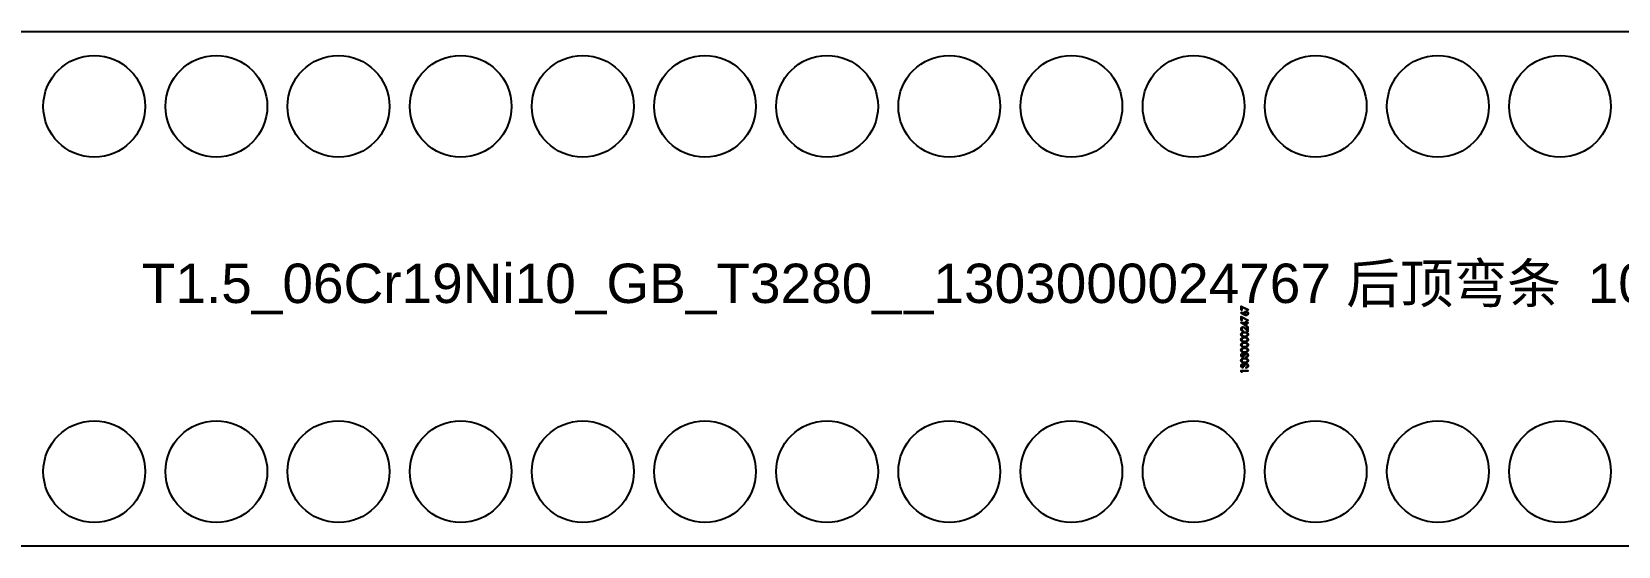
# Model space of a CAD drawing. Extents: x -16 to 22649, y -4599 to 814.
# Drawn here: x 246.6 to 714.2, y -2400.7 to -2249 of the extents above; entities that cross this region are included whole.
import ezdxf

# ---------------------------------------------------------------- set-up
doc = ezdxf.new("R2010")
doc.units = 0
doc.header["$MEASUREMENT"] = 0
doc.linetypes.add('CENTERX2', pattern=[20.32, 12.7, -2.54, 2.54, -2.54])
doc.layers.get('0').update_dxf_attribs({"linetype": 'CONTINUOUS'})
for name, color, linetype in [('1', 6, 'CENTERX2'), ('S1', 7, 'CONTINUOUS'), ('SLD-0', 7, 'CONTINUOUS')]:
    doc.layers.add(name, color=color, linetype=linetype)
doc.styles.get("Standard").update_dxf_attribs({"font": 'arial.ttf'})

# ---------------------------------------------------------------- blocks, each defined once
blk = doc.blocks.new('1303000024767_后顶弯条_1010060')
at = {"layer": '1', "color": 6, "linetype": 'CONTINUOUS', "flags": 128}
for points in [[(31.97, 23.13), (32.08, 23.27), (32.08, 23.27), (32.89, 22.74), (32.89, 22.74), (32.88, 22.84), (32.87, 22.94), (32.87, 22.94), (32.87, 23.01), (32.88, 23.06), (32.89, 23.12), (32.91, 23.17), (32.94, 23.22), (32.97, 23.27), (33, 23.32), (33.04, 23.36), (33.09, 23.41), (33.13, 23.44), (33.18, 23.47), (33.23, 23.49), (33.29, 23.51), (33.34, 23.53), (33.4, 23.53), (33.46, 23.54), (33.46, 23.54), (33.55, 23.53), (33.63, 23.52), (33.7, 23.49), (33.77, 23.46), (33.84, 23.41), (33.9, 23.36), (33.95, 23.3), (33.99, 23.23), (34.03, 23.15), (34.06, 23.08), (34.07, 23), (34.08, 22.91), (34.08, 22.91), (34.07, 22.83), (34.06, 22.75), (34.03, 22.68), (34, 22.61), (33.95, 22.54), (33.9, 22.48), (33.84, 22.43), (33.77, 22.39), (33.7, 22.35), (33.63, 22.33), (33.55, 22.31), (33.47, 22.31), (33.47, 22.31), (33.41, 22.31), (33.34, 22.32), (33.28, 22.33), (33.21, 22.36), (33.18, 22.37), (33.14, 22.38), (33.1, 22.4), (33.06, 22.42), (33.02, 22.45), (32.98, 22.47), (32.93, 22.5), (32.89, 22.53), (32.89, 22.53), (31.97, 23.13)], [(32.02, 23.87), (32.02, 25.1), (32.02, 25.1), (34.08, 24.05), (34.08, 24.05), (33.99, 23.9), (33.99, 23.9), (32.23, 24.8), (32.23, 24.8), (32.23, 23.87), (32.23, 23.87), (32.02, 23.87)], [(31.97, 20.22), (31.97, 20.26), (31.97, 20.26), (33.36, 20.26), (33.36, 20.26), (33.36, 20.49), (33.36, 20.49), (33.56, 20.49), (33.56, 20.49), (33.56, 20.26), (33.56, 20.26), (34.02, 20.26), (34.02, 20.26), (34.02, 20.08), (34.02, 20.08), (33.56, 20.08), (33.56, 20.08), (33.56, 19.13), (33.56, 19.13), (31.97, 20.22)], [(32.64, 17.85), (32.64, 17.67), (32.64, 17.67), (32.57, 17.67), (32.5, 17.68), (32.44, 17.7), (32.37, 17.72), (32.32, 17.75), (32.26, 17.78), (32.21, 17.82), (32.16, 17.86), (32.12, 17.91), (32.08, 17.96), (32.05, 18.01), (32.02, 18.07), (32, 18.13), (31.98, 18.19), (31.98, 18.25), (31.97, 18.32), (31.97, 18.32), (31.98, 18.38), (31.98, 18.45), (32, 18.51), (32.02, 18.56), (32.04, 18.62), (32.07, 18.66), (32.11, 18.71), (32.15, 18.76), (32.2, 18.79), (32.24, 18.83), (32.29, 18.86), (32.34, 18.88), (32.4, 18.9), (32.45, 18.91), (32.51, 18.92), (32.57, 18.92), (32.57, 18.92), (32.65, 18.92), (32.73, 18.9), (32.81, 18.88), (32.88, 18.84), (32.92, 18.82), (32.97, 18.79), (33.01, 18.76), (33.06, 18.72), (33.11, 18.67), (33.17, 18.63), (33.22, 18.57), (33.29, 18.52), (33.29, 18.52), (33.82, 18.02), (33.82, 18.02), (33.82, 18.95), (33.82, 18.95), (34.02, 18.95), (34.02, 18.95), (34.02, 17.59), (34.02, 17.59), (33.2, 18.36), (33.2, 18.36), (33.14, 18.42), (33.08, 18.47), (33.03, 18.52), (32.98, 18.56), (32.94, 18.59), (32.9, 18.63), (32.87, 18.65), (32.83, 18.67), (32.77, 18.7), (32.71, 18.73), (32.65, 18.74), (32.58, 18.74), (32.58, 18.74), (32.54, 18.74), (32.5, 18.73), (32.47, 18.73), (32.43, 18.71), (32.39, 18.69), (32.36, 18.67), (32.33, 18.65), (32.3, 18.62), (32.27, 18.58), (32.25, 18.55), (32.23, 18.51), (32.21, 18.48), (32.2, 18.44), (32.19, 18.4), (32.18, 18.35), (32.18, 18.31), (32.18, 18.31), (32.18, 18.26), (32.19, 18.22), (32.2, 18.17), (32.21, 18.13), (32.23, 18.09), (32.25, 18.06), (32.27, 18.02), (32.3, 17.99), (32.33, 17.96), (32.37, 17.93), (32.4, 17.91), (32.45, 17.89), (32.49, 17.87), (32.54, 17.86), (32.59, 17.85), (32.64, 17.85)], [(32.02, 20.79), (32.02, 22.02), (32.02, 22.02), (34.08, 20.97), (34.08, 20.97), (33.99, 20.82), (33.99, 20.82), (32.23, 21.72), (32.23, 21.72), (32.23, 20.79), (32.23, 20.79), (32.02, 20.79)], [(33.36, 20.08), (32.49, 20.08), (32.49, 20.08), (33.36, 19.48), (33.36, 19.48), (33.36, 20.08)], [(33.08, 22.91), (33.08, 22.86), (33.08, 22.82), (33.09, 22.78), (33.1, 22.74), (33.12, 22.7), (33.14, 22.67), (33.16, 22.63), (33.19, 22.6), (33.22, 22.58), (33.25, 22.55), (33.29, 22.53), (33.32, 22.52), (33.36, 22.5), (33.39, 22.49), (33.43, 22.49), (33.47, 22.49), (33.47, 22.49), (33.51, 22.49), (33.55, 22.49), (33.59, 22.5), (33.63, 22.52), (33.66, 22.54), (33.69, 22.56), (33.72, 22.58), (33.75, 22.61), (33.78, 22.65), (33.81, 22.68), (33.83, 22.72), (33.84, 22.75), (33.85, 22.79), (33.86, 22.84), (33.87, 22.88), (33.87, 22.92), (33.87, 22.92), (33.87, 22.97), (33.86, 23.01), (33.85, 23.05), (33.84, 23.09), (33.83, 23.13), (33.81, 23.16), (33.78, 23.2), (33.75, 23.23), (33.72, 23.26), (33.69, 23.29), (33.66, 23.31), (33.63, 23.33), (33.59, 23.34), (33.55, 23.35), (33.51, 23.36), (33.47, 23.36), (33.47, 23.36), (33.43, 23.36), (33.39, 23.35), (33.36, 23.34), (33.32, 23.33), (33.29, 23.31), (33.25, 23.28), (33.22, 23.26), (33.19, 23.23), (33.16, 23.19), (33.14, 23.16), (33.12, 23.12), (33.1, 23.08), (33.09, 23.04), (33.08, 23), (33.08, 22.95), (33.08, 22.91)], [(33.03, 16.05), (32.93, 16.05), (32.84, 16.06), (32.75, 16.06), (32.67, 16.07), (32.6, 16.08), (32.53, 16.1), (32.47, 16.12), (32.41, 16.13), (32.36, 16.16), (32.31, 16.18), (32.27, 16.21), (32.22, 16.24), (32.18, 16.27), (32.15, 16.3), (32.11, 16.34), (32.09, 16.37), (32.06, 16.41), (32.04, 16.45), (32.02, 16.49), (32, 16.54), (31.99, 16.58), (31.98, 16.63), (31.97, 16.67), (31.97, 16.72), (31.97, 16.72), (31.97, 16.77), (31.98, 16.81), (31.99, 16.86), (32, 16.9), (32.02, 16.95), (32.04, 16.99), (32.06, 17.03), (32.09, 17.07), (32.12, 17.11), (32.15, 17.14), (32.19, 17.18), (32.23, 17.21), (32.27, 17.24), (32.32, 17.27), (32.37, 17.29), (32.42, 17.32), (32.48, 17.34), (32.54, 17.36), (32.61, 17.37), (32.69, 17.39), (32.76, 17.4), (32.85, 17.4), (32.93, 17.41), (33.03, 17.41), (33.03, 17.41), (33.12, 17.41), (33.2, 17.4), (33.29, 17.4), (33.36, 17.39), (33.44, 17.37), (33.5, 17.36), (33.57, 17.34), (33.63, 17.32), (33.68, 17.3), (33.73, 17.27), (33.78, 17.24), (33.82, 17.21), (33.86, 17.18), (33.9, 17.15), (33.93, 17.11), (33.96, 17.07), (33.99, 17.03), (34.01, 16.99), (34.03, 16.95), (34.05, 16.9), (34.06, 16.86), (34.07, 16.81), (34.07, 16.77), (34.08, 16.72), (34.08, 16.72), (34.07, 16.67), (34.07, 16.63), (34.06, 16.58), (34.05, 16.54), (34.03, 16.5), (34.01, 16.45), (33.99, 16.41), (33.97, 16.38), (33.94, 16.34), (33.9, 16.3), (33.87, 16.27), (33.83, 16.24), (33.79, 16.21), (33.74, 16.18), (33.69, 16.16), (33.64, 16.14), (33.58, 16.12), (33.52, 16.1), (33.45, 16.08), (33.37, 16.07), (33.3, 16.06), (33.21, 16.06), (33.12, 16.05), (33.03, 16.05)], [(33.03, 14.51), (32.93, 14.51), (32.84, 14.52), (32.75, 14.52), (32.67, 14.53), (32.6, 14.54), (32.53, 14.56), (32.47, 14.58), (32.41, 14.6), (32.36, 14.62), (32.31, 14.64), (32.27, 14.67), (32.22, 14.7), (32.18, 14.73), (32.15, 14.76), (32.11, 14.8), (32.09, 14.84), (32.06, 14.87), (32.04, 14.91), (32.02, 14.96), (32, 15), (31.99, 15.04), (31.98, 15.09), (31.97, 15.13), (31.97, 15.18), (31.97, 15.18), (31.97, 15.23), (31.98, 15.28), (31.99, 15.32), (32, 15.36), (32.02, 15.41), (32.04, 15.45), (32.06, 15.49), (32.09, 15.53), (32.12, 15.57), (32.15, 15.61), (32.19, 15.64), (32.23, 15.67), (32.27, 15.7), (32.32, 15.73), (32.37, 15.76), (32.42, 15.78), (32.48, 15.8), (32.54, 15.82), (32.61, 15.84), (32.69, 15.85), (32.76, 15.86), (32.85, 15.87), (32.93, 15.87), (33.03, 15.87), (33.03, 15.87), (33.12, 15.87), (33.2, 15.87), (33.29, 15.86), (33.36, 15.85), (33.44, 15.84), (33.5, 15.82), (33.57, 15.8), (33.63, 15.78), (33.68, 15.76), (33.73, 15.73), (33.78, 15.7), (33.82, 15.67), (33.86, 15.64), (33.9, 15.61), (33.93, 15.57), (33.96, 15.53), (33.99, 15.49), (34.01, 15.45), (34.03, 15.41), (34.05, 15.37), (34.06, 15.32), (34.07, 15.28), (34.07, 15.23), (34.08, 15.18), (34.08, 15.18), (34.07, 15.13), (34.07, 15.09), (34.06, 15.04), (34.05, 15), (34.03, 14.96), (34.01, 14.92), (33.99, 14.88), (33.97, 14.84), (33.94, 14.8), (33.9, 14.76), (33.87, 14.73), (33.83, 14.7), (33.79, 14.67), (33.74, 14.64), (33.69, 14.62), (33.64, 14.6), (33.58, 14.58), (33.52, 14.56), (33.45, 14.55), (33.37, 14.53), (33.3, 14.52), (33.21, 14.52), (33.12, 14.51), (33.03, 14.51)], [(33.03, 12.97), (32.93, 12.97), (32.84, 12.98), (32.75, 12.99), (32.67, 12.99), (32.6, 13.01), (32.53, 13.02), (32.47, 13.04), (32.41, 13.06), (32.36, 13.08), (32.31, 13.1), (32.27, 13.13), (32.22, 13.16), (32.18, 13.19), (32.15, 13.22), (32.11, 13.26), (32.09, 13.3), (32.06, 13.34), (32.04, 13.38), (32.02, 13.42), (32, 13.46), (31.99, 13.5), (31.98, 13.55), (31.97, 13.59), (31.97, 13.64), (31.97, 13.64), (31.97, 13.69), (31.98, 13.74), (31.99, 13.78), (32, 13.83), (32.02, 13.87), (32.04, 13.91), (32.06, 13.95), (32.09, 13.99), (32.12, 14.03), (32.15, 14.07), (32.19, 14.1), (32.23, 14.13), (32.27, 14.16), (32.32, 14.19), (32.37, 14.22), (32.42, 14.24), (32.48, 14.26), (32.54, 14.28), (32.61, 14.3), (32.69, 14.31), (32.76, 14.32), (32.85, 14.33), (32.93, 14.33), (33.03, 14.33), (33.03, 14.33), (33.12, 14.33), (33.2, 14.33), (33.29, 14.32), (33.36, 14.31), (33.44, 14.3), (33.5, 14.28), (33.57, 14.26), (33.63, 14.24), (33.68, 14.22), (33.73, 14.19), (33.78, 14.17), (33.82, 14.14), (33.86, 14.1), (33.9, 14.07), (33.93, 14.03), (33.96, 13.99), (33.99, 13.95), (34.01, 13.91), (34.03, 13.87), (34.05, 13.83), (34.06, 13.78), (34.07, 13.74), (34.07, 13.69), (34.08, 13.64), (34.08, 13.64), (34.07, 13.59), (34.07, 13.55), (34.06, 13.5), (34.05, 13.46), (34.03, 13.42), (34.01, 13.38), (33.99, 13.34), (33.97, 13.3), (33.94, 13.26), (33.9, 13.23), (33.87, 13.19), (33.83, 13.16), (33.79, 13.13), (33.74, 13.11), (33.69, 13.08), (33.64, 13.06), (33.58, 13.04), (33.52, 13.02), (33.45, 13.01), (33.37, 13), (33.3, 12.99), (33.21, 12.98), (33.12, 12.97), (33.03, 12.97)], [(33.02, 16.23), (33.1, 16.23), (33.18, 16.23), (33.25, 16.24), (33.32, 16.25), (33.38, 16.25), (33.43, 16.26), (33.48, 16.28), (33.53, 16.29), (33.57, 16.31), (33.61, 16.33), (33.64, 16.35), (33.67, 16.37), (33.71, 16.39), (33.73, 16.42), (33.76, 16.44), (33.78, 16.47), (33.82, 16.53), (33.85, 16.6), (33.87, 16.66), (33.87, 16.73), (33.87, 16.73), (33.87, 16.79), (33.85, 16.86), (33.82, 16.92), (33.78, 16.98), (33.76, 17.01), (33.74, 17.03), (33.71, 17.06), (33.68, 17.08), (33.64, 17.1), (33.61, 17.12), (33.57, 17.14), (33.53, 17.15), (33.53, 17.15), (33.47, 17.17), (33.42, 17.19), (33.36, 17.2), (33.3, 17.21), (33.23, 17.22), (33.17, 17.23), (33.1, 17.23), (33.02, 17.23), (33.02, 17.23), (32.95, 17.23), (32.88, 17.23), (32.82, 17.22), (32.76, 17.21), (32.7, 17.2), (32.64, 17.19), (32.59, 17.18), (32.54, 17.16), (32.5, 17.14), (32.45, 17.13), (32.41, 17.1), (32.38, 17.08), (32.35, 17.06), (32.32, 17.03), (32.29, 17.01), (32.27, 16.98), (32.23, 16.92), (32.2, 16.85), (32.18, 16.79), (32.18, 16.73), (32.18, 16.73), (32.18, 16.66), (32.2, 16.59), (32.23, 16.53), (32.27, 16.47), (32.29, 16.44), (32.31, 16.42), (32.34, 16.39), (32.37, 16.37), (32.41, 16.35), (32.44, 16.33), (32.48, 16.31), (32.52, 16.29), (32.57, 16.28), (32.62, 16.26), (32.67, 16.25), (32.73, 16.25), (32.8, 16.24), (32.87, 16.23), (32.94, 16.23), (33.02, 16.23)], [(33.02, 14.69), (33.1, 14.69), (33.18, 14.7), (33.25, 14.7), (33.32, 14.71), (33.38, 14.72), (33.43, 14.73), (33.48, 14.74), (33.53, 14.75), (33.57, 14.77), (33.61, 14.79), (33.64, 14.81), (33.67, 14.83), (33.71, 14.85), (33.73, 14.88), (33.76, 14.9), (33.78, 14.93), (33.82, 14.99), (33.85, 15.06), (33.87, 15.12), (33.87, 15.19), (33.87, 15.19), (33.87, 15.25), (33.85, 15.32), (33.82, 15.38), (33.78, 15.44), (33.76, 15.47), (33.74, 15.49), (33.71, 15.52), (33.68, 15.54), (33.64, 15.56), (33.61, 15.58), (33.57, 15.6), (33.53, 15.62), (33.53, 15.62), (33.47, 15.63), (33.42, 15.65), (33.36, 15.66), (33.3, 15.67), (33.23, 15.68), (33.17, 15.69), (33.1, 15.69), (33.02, 15.69), (33.02, 15.69), (32.95, 15.69), (32.88, 15.69), (32.82, 15.68), (32.76, 15.67), (32.7, 15.66), (32.64, 15.65), (32.59, 15.64), (32.54, 15.62), (32.5, 15.61), (32.45, 15.59), (32.41, 15.57), (32.38, 15.54), (32.35, 15.52), (32.32, 15.49), (32.29, 15.47), (32.27, 15.44), (32.23, 15.38), (32.2, 15.32), (32.18, 15.25), (32.18, 15.19), (32.18, 15.19), (32.18, 15.12), (32.2, 15.06), (32.23, 14.99), (32.27, 14.93), (32.29, 14.9), (32.31, 14.88), (32.34, 14.85), (32.37, 14.83), (32.41, 14.81), (32.44, 14.79), (32.48, 14.77), (32.52, 14.75), (32.57, 14.74), (32.62, 14.73), (32.67, 14.72), (32.73, 14.71), (32.8, 14.7), (32.87, 14.7), (32.94, 14.69), (33.02, 14.69)], [(33.02, 13.15), (33.1, 13.15), (33.18, 13.16), (33.25, 13.16), (33.32, 13.17), (33.38, 13.18), (33.43, 13.19), (33.48, 13.2), (33.53, 13.21), (33.57, 13.23), (33.61, 13.25), (33.64, 13.27), (33.67, 13.29), (33.71, 13.31), (33.73, 13.34), (33.76, 13.37), (33.78, 13.39), (33.82, 13.46), (33.85, 13.52), (33.87, 13.58), (33.87, 13.65), (33.87, 13.65), (33.87, 13.71), (33.85, 13.78), (33.82, 13.84), (33.78, 13.9), (33.76, 13.93), (33.74, 13.95), (33.71, 13.98), (33.68, 14), (33.64, 14.02), (33.61, 14.04), (33.57, 14.06), (33.53, 14.08), (33.53, 14.08), (33.47, 14.09), (33.42, 14.11), (33.36, 14.12), (33.3, 14.13), (33.23, 14.14), (33.17, 14.15), (33.1, 14.15), (33.02, 14.15), (33.02, 14.15), (32.95, 14.15), (32.88, 14.15), (32.82, 14.14), (32.76, 14.14), (32.7, 14.13), (32.64, 14.12), (32.59, 14.1), (32.54, 14.09), (32.5, 14.07), (32.45, 14.05), (32.41, 14.03), (32.38, 14.01), (32.35, 13.98), (32.32, 13.96), (32.29, 13.93), (32.27, 13.9), (32.23, 13.84), (32.2, 13.78), (32.18, 13.71), (32.18, 13.65), (32.18, 13.65), (32.18, 13.58), (32.2, 13.52), (32.23, 13.46), (32.27, 13.39), (32.29, 13.37), (32.31, 13.34), (32.34, 13.31), (32.37, 13.29), (32.41, 13.27), (32.44, 13.25), (32.48, 13.23), (32.52, 13.21), (32.57, 13.2), (32.62, 13.19), (32.67, 13.18), (32.73, 13.17), (32.8, 13.16), (32.87, 13.16), (32.94, 13.15), (33.02, 13.15)], [(33.03, 11.44), (32.93, 11.44), (32.84, 11.44), (32.75, 11.45), (32.67, 11.46), (32.6, 11.47), (32.53, 11.48), (32.47, 11.5), (32.41, 11.52), (32.36, 11.54), (32.31, 11.57), (32.27, 11.59), (32.22, 11.62), (32.18, 11.65), (32.15, 11.69), (32.11, 11.72), (32.09, 11.76), (32.06, 11.8), (32.04, 11.84), (32.02, 11.88), (32, 11.92), (31.99, 11.97), (31.98, 12.01), (31.97, 12.06), (31.97, 12.1), (31.97, 12.1), (31.97, 12.15), (31.98, 12.2), (31.99, 12.24), (32, 12.29), (32.02, 12.33), (32.04, 12.37), (32.06, 12.41), (32.09, 12.45), (32.12, 12.49), (32.15, 12.53), (32.19, 12.56), (32.23, 12.59), (32.27, 12.62), (32.32, 12.65), (32.37, 12.68), (32.42, 12.7), (32.48, 12.72), (32.54, 12.74), (32.61, 12.76), (32.69, 12.77), (32.76, 12.78), (32.85, 12.79), (32.93, 12.79), (33.03, 12.79), (33.03, 12.79), (33.12, 12.79), (33.2, 12.79), (33.29, 12.78), (33.36, 12.77), (33.44, 12.76), (33.5, 12.74), (33.57, 12.73), (33.63, 12.7), (33.68, 12.68), (33.73, 12.65), (33.78, 12.63), (33.82, 12.6), (33.86, 12.56), (33.9, 12.53), (33.93, 12.49), (33.96, 12.46), (33.99, 12.42), (34.01, 12.37), (34.03, 12.33), (34.05, 12.29), (34.06, 12.24), (34.07, 12.2), (34.07, 12.15), (34.08, 12.1), (34.08, 12.1), (34.07, 12.06), (34.07, 12.01), (34.06, 11.97), (34.05, 11.92), (34.03, 11.88), (34.01, 11.84), (33.99, 11.8), (33.97, 11.76), (33.94, 11.72), (33.9, 11.69), (33.87, 11.65), (33.83, 11.62), (33.79, 11.59), (33.74, 11.57), (33.69, 11.54), (33.64, 11.52), (33.58, 11.5), (33.52, 11.48), (33.45, 11.47), (33.37, 11.46), (33.3, 11.45), (33.21, 11.44), (33.12, 11.44), (33.03, 11.44)], [(32.49, 10.15), (32.49, 9.97), (32.49, 9.97), (32.43, 9.99), (32.37, 10.01), (32.32, 10.03), (32.27, 10.06), (32.22, 10.08), (32.18, 10.12), (32.14, 10.15), (32.11, 10.19), (32.08, 10.23), (32.05, 10.27), (32.03, 10.32), (32.01, 10.36), (31.99, 10.41), (31.98, 10.46), (31.98, 10.52), (31.97, 10.57), (31.97, 10.57), (31.98, 10.65), (31.99, 10.72), (32.01, 10.79), (32.04, 10.86), (32.08, 10.93), (32.13, 10.99), (32.18, 11.04), (32.24, 11.08), (32.3, 11.11), (32.36, 11.13), (32.43, 11.15), (32.49, 11.15), (32.49, 11.15), (32.56, 11.15), (32.62, 11.14), (32.67, 11.12), (32.73, 11.09), (32.78, 11.06), (32.82, 11.02), (32.86, 10.97), (32.9, 10.92), (32.9, 10.92), (32.94, 10.98), (32.98, 11.04), (33.02, 11.09), (33.08, 11.14), (33.08, 11.14), (33.12, 11.16), (33.16, 11.19), (33.2, 11.21), (33.24, 11.23), (33.29, 11.24), (33.33, 11.25), (33.38, 11.25), (33.43, 11.26), (33.43, 11.26), (33.51, 11.25), (33.6, 11.23), (33.68, 11.2), (33.75, 11.16), (33.83, 11.11), (33.89, 11.06), (33.95, 10.99), (33.99, 10.92), (34.03, 10.83), (34.05, 10.75), (34.07, 10.66), (34.08, 10.56), (34.08, 10.56), (34.07, 10.5), (34.07, 10.44), (34.05, 10.38), (34.04, 10.32), (34.02, 10.27), (33.99, 10.22), (33.96, 10.17), (33.93, 10.13), (33.89, 10.08), (33.84, 10.05), (33.79, 10.01), (33.74, 9.98), (33.68, 9.95), (33.62, 9.93), (33.56, 9.91), (33.49, 9.9), (33.49, 9.9), (33.49, 10.08), (33.49, 10.08), (33.53, 10.09), (33.58, 10.11), (33.61, 10.12), (33.65, 10.14), (33.68, 10.16), (33.71, 10.18), (33.74, 10.21), (33.76, 10.23), (33.76, 10.23), (33.79, 10.27), (33.81, 10.3), (33.83, 10.34), (33.84, 10.38), (33.86, 10.42), (33.86, 10.47), (33.87, 10.52), (33.87, 10.57), (33.87, 10.57), (33.87, 10.62), (33.86, 10.68), (33.85, 10.73), (33.84, 10.77), (33.82, 10.82), (33.8, 10.86), (33.77, 10.9), (33.74, 10.94), (33.71, 10.97), (33.68, 11), (33.64, 11.02), (33.61, 11.04), (33.57, 11.06), (33.53, 11.07), (33.49, 11.07), (33.45, 11.08), (33.45, 11.08), (33.39, 11.07), (33.34, 11.06), (33.29, 11.04), (33.24, 11.01), (33.19, 10.97), (33.15, 10.93), (33.11, 10.88), (33.09, 10.82), (33.07, 10.79), (33.06, 10.75), (33.05, 10.72), (33.05, 10.67), (33.04, 10.63), (33.03, 10.57), (33.03, 10.52), (33.02, 10.46), (33.02, 10.46), (32.82, 10.46), (32.82, 10.46), (32.82, 10.53), (32.81, 10.61), (32.79, 10.67), (32.77, 10.74), (32.75, 10.79), (32.72, 10.84), (32.69, 10.88), (32.65, 10.92), (32.61, 10.94), (32.58, 10.96), (32.53, 10.97), (32.49, 10.97), (32.49, 10.97), (32.46, 10.97), (32.43, 10.97), (32.4, 10.96), (32.37, 10.95), (32.35, 10.93), (32.32, 10.91), (32.3, 10.89), (32.27, 10.86), (32.25, 10.83), (32.23, 10.8), (32.21, 10.77), (32.2, 10.73), (32.19, 10.69), (32.18, 10.65), (32.18, 10.61), (32.18, 10.57), (32.18, 10.57), (32.18, 10.5), (32.2, 10.44), (32.22, 10.38), (32.25, 10.33), (32.27, 10.3), (32.29, 10.28), (32.31, 10.25), (32.34, 10.23), (32.37, 10.21), (32.41, 10.19), (32.45, 10.17), (32.49, 10.15)], [(33.03, 8.36), (32.93, 8.36), (32.84, 8.36), (32.75, 8.37), (32.67, 8.38), (32.6, 8.39), (32.53, 8.41), (32.47, 8.42), (32.41, 8.44), (32.36, 8.46), (32.31, 8.49), (32.27, 8.52), (32.22, 8.54), (32.18, 8.58), (32.15, 8.61), (32.11, 8.64), (32.09, 8.68), (32.06, 8.72), (32.04, 8.76), (32.02, 8.8), (32, 8.85), (31.99, 8.89), (31.98, 8.93), (31.97, 8.98), (31.97, 9.03), (31.97, 9.03), (31.97, 9.07), (31.98, 9.12), (31.99, 9.17), (32, 9.21), (32.02, 9.25), (32.04, 9.3), (32.06, 9.34), (32.09, 9.38), (32.12, 9.42), (32.15, 9.45), (32.19, 9.49), (32.23, 9.52), (32.27, 9.55), (32.32, 9.58), (32.37, 9.6), (32.42, 9.63), (32.48, 9.65), (32.54, 9.67), (32.61, 9.68), (32.69, 9.69), (32.76, 9.7), (32.85, 9.71), (32.93, 9.72), (33.03, 9.72), (33.03, 9.72), (33.12, 9.72), (33.2, 9.71), (33.29, 9.7), (33.36, 9.69), (33.44, 9.68), (33.5, 9.67), (33.57, 9.65), (33.63, 9.63), (33.68, 9.6), (33.73, 9.58), (33.78, 9.55), (33.82, 9.52), (33.86, 9.49), (33.9, 9.45), (33.93, 9.42), (33.96, 9.38), (33.99, 9.34), (34.01, 9.3), (34.03, 9.25), (34.05, 9.21), (34.06, 9.17), (34.07, 9.12), (34.07, 9.07), (34.08, 9.03), (34.08, 9.03), (34.07, 8.98), (34.07, 8.93), (34.06, 8.89), (34.05, 8.85), (34.03, 8.8), (34.01, 8.76), (33.99, 8.72), (33.97, 8.68), (33.94, 8.65), (33.9, 8.61), (33.87, 8.58), (33.83, 8.55), (33.79, 8.52), (33.74, 8.49), (33.69, 8.47), (33.64, 8.44), (33.58, 8.42), (33.52, 8.41), (33.45, 8.39), (33.37, 8.38), (33.3, 8.37), (33.21, 8.36), (33.12, 8.36), (33.03, 8.36)], [(33.02, 11.61), (33.1, 11.62), (33.18, 11.62), (33.25, 11.62), (33.32, 11.63), (33.38, 11.64), (33.43, 11.65), (33.48, 11.66), (33.53, 11.68), (33.57, 11.69), (33.61, 11.71), (33.64, 11.73), (33.67, 11.75), (33.71, 11.78), (33.73, 11.8), (33.76, 11.83), (33.78, 11.86), (33.82, 11.92), (33.85, 11.98), (33.87, 12.04), (33.87, 12.11), (33.87, 12.11), (33.87, 12.18), (33.85, 12.24), (33.82, 12.3), (33.78, 12.36), (33.76, 12.39), (33.74, 12.42), (33.71, 12.44), (33.68, 12.46), (33.64, 12.49), (33.61, 12.51), (33.57, 12.52), (33.53, 12.54), (33.53, 12.54), (33.47, 12.56), (33.42, 12.57), (33.36, 12.58), (33.3, 12.6), (33.23, 12.6), (33.17, 12.61), (33.1, 12.61), (33.02, 12.61), (33.02, 12.61), (32.95, 12.61), (32.88, 12.61), (32.82, 12.6), (32.76, 12.6), (32.7, 12.59), (32.64, 12.58), (32.59, 12.56), (32.54, 12.55), (32.5, 12.53), (32.45, 12.51), (32.41, 12.49), (32.38, 12.47), (32.35, 12.44), (32.32, 12.42), (32.29, 12.39), (32.27, 12.36), (32.23, 12.3), (32.2, 12.24), (32.18, 12.17), (32.18, 12.11), (32.18, 12.11), (32.18, 12.04), (32.2, 11.98), (32.23, 11.92), (32.27, 11.86), (32.29, 11.83), (32.31, 11.8), (32.34, 11.78), (32.37, 11.75), (32.41, 11.73), (32.44, 11.71), (32.48, 11.69), (32.52, 11.68), (32.57, 11.66), (32.62, 11.65), (32.67, 11.64), (32.73, 11.63), (32.8, 11.62), (32.87, 11.62), (32.94, 11.62), (33.02, 11.61)], [(33.02, 8.54), (33.1, 8.54), (33.18, 8.54), (33.25, 8.55), (33.32, 8.55), (33.38, 8.56), (33.43, 8.57), (33.48, 8.58), (33.53, 8.6), (33.57, 8.62), (33.61, 8.63), (33.64, 8.65), (33.67, 8.67), (33.71, 8.7), (33.73, 8.72), (33.76, 8.75), (33.78, 8.78), (33.82, 8.84), (33.85, 8.9), (33.87, 8.97), (33.87, 9.03), (33.87, 9.03), (33.87, 9.1), (33.85, 9.16), (33.82, 9.22), (33.78, 9.28), (33.76, 9.31), (33.74, 9.34), (33.71, 9.36), (33.68, 9.39), (33.64, 9.41), (33.61, 9.43), (33.57, 9.45), (33.53, 9.46), (33.53, 9.46), (33.47, 9.48), (33.42, 9.5), (33.36, 9.51), (33.3, 9.52), (33.23, 9.53), (33.17, 9.53), (33.1, 9.54), (33.02, 9.54), (33.02, 9.54), (32.95, 9.54), (32.88, 9.53), (32.82, 9.53), (32.76, 9.52), (32.7, 9.51), (32.64, 9.5), (32.59, 9.49), (32.54, 9.47), (32.5, 9.45), (32.45, 9.43), (32.41, 9.41), (32.38, 9.39), (32.35, 9.37), (32.32, 9.34), (32.29, 9.31), (32.27, 9.28), (32.23, 9.22), (32.2, 9.16), (32.18, 9.1), (32.18, 9.03), (32.18, 9.03), (32.18, 8.97), (32.2, 8.9), (32.23, 8.84), (32.27, 8.78), (32.29, 8.75), (32.31, 8.72), (32.34, 8.7), (32.37, 8.68), (32.41, 8.65), (32.44, 8.63), (32.48, 8.62), (32.52, 8.6), (32.57, 8.58), (32.62, 8.57), (32.67, 8.56), (32.73, 8.55), (32.8, 8.55), (32.87, 8.54), (32.94, 8.54), (33.02, 8.54)], [(32.49, 7.08), (32.49, 6.9), (32.49, 6.9), (32.43, 6.91), (32.37, 6.93), (32.32, 6.95), (32.27, 6.98), (32.22, 7.01), (32.18, 7.04), (32.14, 7.07), (32.11, 7.11), (32.08, 7.15), (32.05, 7.2), (32.03, 7.24), (32.01, 7.29), (31.99, 7.34), (31.98, 7.39), (31.98, 7.44), (31.97, 7.49), (31.97, 7.49), (31.98, 7.57), (31.99, 7.65), (32.01, 7.72), (32.04, 7.79), (32.08, 7.85), (32.13, 7.91), (32.18, 7.96), (32.24, 8), (32.3, 8.03), (32.36, 8.06), (32.43, 8.07), (32.49, 8.08), (32.49, 8.08), (32.56, 8.07), (32.62, 8.06), (32.67, 8.04), (32.73, 8.02), (32.78, 7.98), (32.82, 7.94), (32.86, 7.9), (32.9, 7.84), (32.9, 7.84), (32.94, 7.91), (32.98, 7.96), (33.02, 8.01), (33.08, 8.06), (33.08, 8.06), (33.12, 8.09), (33.16, 8.11), (33.2, 8.13), (33.24, 8.15), (33.29, 8.16), (33.33, 8.17), (33.38, 8.18), (33.43, 8.18), (33.43, 8.18), (33.51, 8.17), (33.6, 8.16), (33.68, 8.13), (33.75, 8.09), (33.83, 8.04), (33.89, 7.98), (33.95, 7.91), (33.99, 7.84), (34.03, 7.76), (34.05, 7.67), (34.07, 7.58), (34.08, 7.49), (34.08, 7.49), (34.07, 7.42), (34.07, 7.36), (34.05, 7.3), (34.04, 7.25), (34.02, 7.19), (33.99, 7.14), (33.96, 7.09), (33.93, 7.05), (33.89, 7.01), (33.84, 6.97), (33.79, 6.93), (33.74, 6.9), (33.68, 6.88), (33.62, 6.85), (33.56, 6.83), (33.49, 6.82), (33.49, 6.82), (33.49, 7), (33.49, 7), (33.53, 7.01), (33.58, 7.03), (33.61, 7.05), (33.65, 7.07), (33.68, 7.09), (33.71, 7.11), (33.74, 7.13), (33.76, 7.16), (33.76, 7.16), (33.79, 7.19), (33.81, 7.23), (33.83, 7.26), (33.84, 7.3), (33.86, 7.35), (33.86, 7.39), (33.87, 7.44), (33.87, 7.49), (33.87, 7.49), (33.87, 7.55), (33.86, 7.6), (33.85, 7.65), (33.84, 7.7), (33.82, 7.74), (33.8, 7.78), (33.77, 7.82), (33.74, 7.86), (33.71, 7.89), (33.68, 7.92), (33.64, 7.94), (33.61, 7.96), (33.57, 7.98), (33.53, 7.99), (33.49, 8), (33.45, 8), (33.45, 8), (33.39, 7.99), (33.34, 7.98), (33.29, 7.96), (33.24, 7.93), (33.19, 7.89), (33.15, 7.85), (33.11, 7.8), (33.09, 7.74), (33.07, 7.71), (33.06, 7.68), (33.05, 7.64), (33.05, 7.6), (33.04, 7.55), (33.03, 7.5), (33.03, 7.44), (33.02, 7.38), (33.02, 7.38), (32.82, 7.38), (32.82, 7.38), (32.82, 7.46), (32.81, 7.53), (32.79, 7.6), (32.77, 7.66), (32.75, 7.72), (32.72, 7.77), (32.69, 7.81), (32.65, 7.84), (32.61, 7.86), (32.58, 7.88), (32.53, 7.89), (32.49, 7.9), (32.49, 7.9), (32.46, 7.89), (32.43, 7.89), (32.4, 7.88), (32.37, 7.87), (32.35, 7.85), (32.32, 7.83), (32.3, 7.81), (32.27, 7.78), (32.25, 7.75), (32.23, 7.72), (32.21, 7.69), (32.2, 7.65), (32.19, 7.62), (32.18, 7.58), (32.18, 7.54), (32.18, 7.49), (32.18, 7.49), (32.18, 7.43), (32.2, 7.36), (32.22, 7.3), (32.25, 7.25), (32.27, 7.22), (32.29, 7.2), (32.31, 7.18), (32.34, 7.16), (32.37, 7.13), (32.41, 7.11), (32.45, 7.09), (32.49, 7.08)], [(32.02, 5.71), (32.02, 6.08), (32.02, 6.08), (34.02, 6.08), (34.02, 6.08), (34.02, 5.9), (34.02, 5.9), (32.23, 5.9), (32.23, 5.9), (32.23, 5.59), (32.23, 5.59), (32.02, 5.71)]]:
    blk.add_lwpolyline(points, dxfattribs=at)
at = {"layer": 'SLD-0', "linetype": 'CONTINUOUS'}
for p, q in [((565, 105.96), (-565, 105.96)), ((565, -45.73), (-565, -45.73))]:
    blk.add_line(p, q, dxfattribs=at)
for centre in [(-306, 83.96), (-270, 83.96), (-234, 83.96), (-198, 83.96), (-162, 83.96), (-126, 83.96), (-90, 83.96), (-54, 83.96), (-18, 83.96), (18, 83.96), (54, 83.96), (90, 83.96), (126, 83.96), (-306, -23.73), (-270, -23.73), (-234, -23.73), (-198, -23.73), (-162, -23.73), (-126, -23.73), (-90, -23.73), (-54, -23.73), (-18, -23.73), (18, -23.73), (54, -23.73), (90, -23.73), (126, -23.73)]:
    blk.add_circle(centre, 15, dxfattribs=at)
at = {"layer": 'S1', "color": 3, "insert": (0, 30.11), "char_height": 11.6, "attachment_point": 5}
blk.add_mtext('T1.5_06Cr19Ni10_GB_T3280__1303000024767 {\\fSimSun|b0|i0|c134|p2;后顶弯条 }101006002302  {\\fSimSun|b0|i0|c134|p2;共}1{\\fSimSun|b0|i0|c134|p2;件}', dxfattribs=at)

msp = doc.modelspace()

# ---------------------------------------------------------------- block references
msp.add_blockref('1303000024767_后顶弯条_1010060', (571.03386, -2354.94219))

doc.saveas('drawing.dxf')
